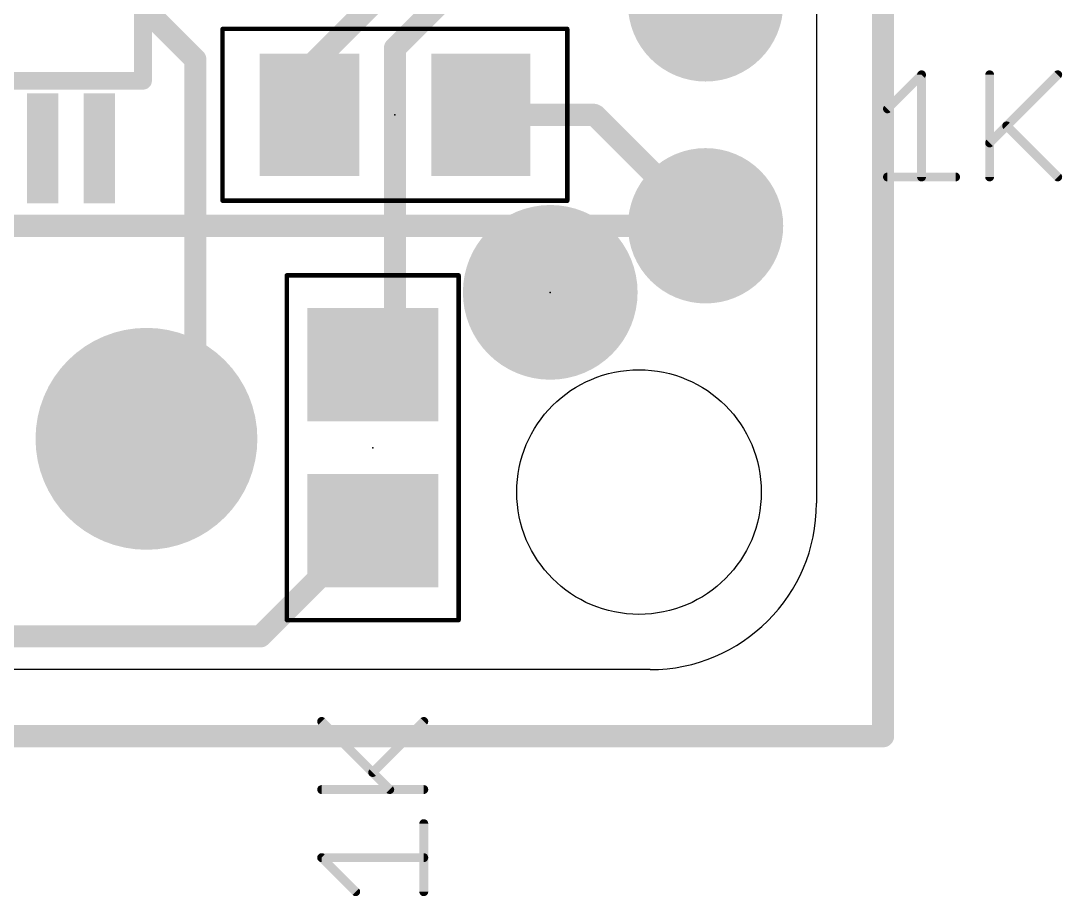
# Model space of a CAD drawing. Extents: x -1.7 to 23.1, y -5.6 to 23.3.
# Drawn here: x 11.21 to 23.13, y -2.59 to 7.43 of the extents above; entities that cross this region are included whole.
import ezdxf

# ---------------------------------------------------------------- set-up
doc = ezdxf.new("R2010")
doc.units = 0
for name, color, linetype in [('1', 12, 'CONTINUOUS'), ('16', 132, 'CONTINUOUS'), ('17', 110, 'CONTINUOUS'), ('20', 53, 'CONTINUOUS'), ('21', 53, 'CONTINUOUS'), ('23', 53, 'CONTINUOUS'), ('27', 253, 'CONTINUOUS'), ('39', 12, 'CONTINUOUS'), ('41', 12, 'CONTINUOUS')]:
    doc.layers.add(name, color=color, linetype=linetype)

# ---------------------------------------------------------------- blocks, each defined once
blk = doc.blocks.new('ROUNDP')
at = {"const_width": 0.5}
blk.add_lwpolyline([(0, -0.25, 1), (0, 0.25, 1), (0, -0.25)], format="xyb", dxfattribs=at)
blk = doc.blocks.new('PIE')
at = {"const_width": 0.5}
blk.add_lwpolyline([(0, -0.25, 1), (0, 0.25, 1), (0, -0.25)], format="xyb", dxfattribs=at)
blk = doc.blocks.new('RECT')
blk.add_solid([(-0.5, -0.5), (0.5, -0.5), (-0.5, 0.5), (0.5, 0.5)])

msp = doc.modelspace()

# ---------------------------------------------------------------- linework, layer by layer
at = {"layer": '1', "const_width": 0.254}
for points in [[(21.082, 18.288), (21.082, -0.762)], [(14.494, 6.874), (16.213, 8.593)], [(13.208, 6.985), (11.938, 8.255)], [(15.494, 7.112), (16.002, 7.62)], [(15.494, 3.794), (15.494, 7.112)], [(13.208, 3.2004), (13.208, 6.985)], [(14.494, 6.35), (14.494, 6.874)], [(17.764, 6.35), (16.494, 6.35)], [(17.7913, 6.3387), (19.05, 5.08)], [(15.494, 3.794), (15.24, 3.54)], [(15.24, 3.54), (15.24, 3.49)], [(12.6492, 2.6416), (13.208, 3.2004)], [(13.954, 0.381), (15.163, 1.59)], [(15.163, 1.59), (15.24, 1.59)], [(13.954, 0.381), (11.015, 0.381)], [(21.082, -0.762), (1.27, -0.762)]]:
    msp.add_lwpolyline(points, dxfattribs=at)
at = {"layer": '1'}
for points, const_width in [([(15.5575, 7.112, 1), (15.4305, 7.112)], 0.127), ([(15.4491, 7.1569, 1), (15.5389, 7.0671)], 0.127), ([(13.2715, 6.985, 1), (13.1445, 6.985)], 0.127), ([(13.1631, 6.9401, 1), (13.2529, 7.0299)], 0.127), ([(14.5575, 6.874, 1), (14.4305, 6.874)], 0.127), ([(14.4491, 6.9189, 1), (14.5389, 6.8291)], 0.127), ([(16.494, 6.4135, 1), (16.494, 6.2865)], 0.127), ([(17.7913, 6.3387, 0.1989), (17.764, 6.35)], 0.254), ([(17.764, 6.4135, 1), (17.764, 6.2865)], 0.127), ([(17.8362, 6.3836, 1), (17.7464, 6.2938)], 0.127), ([(17.7464, 6.2938, 1), (17.8362, 6.3836)], 0.127), ([(17.764, 6.2865, 1), (17.764, 6.4135)], 0.127), ([(14.4305, 6.35, 1), (14.5575, 6.35)], 0.127), ([(19.0051, 5.0351, 1), (19.0949, 5.1249)], 0.127), ([(15.4305, 3.794, 1), (15.5575, 3.794)], 0.127), ([(15.5389, 3.7491, 1), (15.4491, 3.8389)], 0.127), ([(15.3035, 3.54, 1), (15.1765, 3.54)], 0.127), ([(15.1951, 3.5849, 1), (15.2849, 3.4951)], 0.127), ([(15.1765, 3.49, 1), (15.3035, 3.49)], 0.127), ([(13.1445, 3.2004, 1), (13.2715, 3.2004)], 0.127), ([(13.2529, 3.1555, 1), (13.1631, 3.2453)], 0.127), ([(12.6043, 2.6865, 1), (12.6941, 2.5967)], 0.127), ([(15.163, 1.6535, 1), (15.163, 1.5265)], 0.127), ([(15.2079, 1.5451, 1), (15.1181, 1.6349)], 0.127), ([(15.24, 1.5265, 1), (15.24, 1.6535)], 0.127), ([(13.9091, 0.4259, 1), (13.9989, 0.3361)], 0.127), ([(13.954, 0.3175, 1), (13.954, 0.4445)], 0.127), ([(21.0185, -0.762, 1), (21.1455, -0.762)], 0.127), ([(21.082, -0.8255, 1), (21.082, -0.6985)], 0.127)]:
    msp.add_lwpolyline(points, format="xyb", dxfattribs=dict(at, const_width=const_width))
at = {"layer": '16', "const_width": 0.254}
for points in [[(21.082, 18.288), (21.082, -0.762)], [(19.05, 5.08), (1.27, 5.08)], [(21.082, -0.762), (1.27, -0.762)]]:
    msp.add_lwpolyline(points, dxfattribs=at)
at = {"layer": '16', "const_width": 0.127}
for points in [[(19.05, 5.0165, 1), (19.05, 5.1435)], [(21.0185, -0.762, 1), (21.1455, -0.762)], [(21.082, -0.8255, 1), (21.082, -0.6985)]]:
    msp.add_lwpolyline(points, format="xyb", dxfattribs=at)
at = {"layer": '20'}
for p, q in [((20.32, 15.875), (20.32, 1.905)), ((18.415, 0), (1.905, 0))]:
    msp.add_line(p, q, dxfattribs=at)
msp.add_circle((18.288, 2.032), 1.4, dxfattribs=at)
msp.add_arc((18.415, 1.905), 1.905, 270, 0, dxfattribs=at)
at = {"layer": '21', "const_width": 0.2032}
for points in [[(12.61, 11.04), (12.61, 6.74)], [(12.61, 6.74), (7.71, 6.74)]]:
    msp.add_lwpolyline(points, dxfattribs=at)
at = {"layer": '21', "const_width": 0.1016}
for points in [[(12.61, 6.6892, 1), (12.61, 6.7908)], [(12.5592, 6.74, 1), (12.6608, 6.74)]]:
    msp.add_lwpolyline(points, format="xyb", dxfattribs=at)
at = {"layer": '23'}
for p in [(15.494, 6.35), (17.272, 4.318), (15.24, 2.54)]:
    msp.add_point(p, dxfattribs=at)
at = {"layer": '27', "const_width": 0.1016}
for points in [[(21.1328, 6.4184), (21.5226, 6.8082)], [(21.5226, 6.8082), (21.5226, 5.6388)], [(22.3022, 6.8082), (22.3022, 5.6388)], [(22.3022, 6.0286), (23.0818, 6.8082)], [(22.4971, 6.2235), (23.0818, 5.6388)], [(21.1328, 5.6388), (21.9124, 5.6388)], [(15.4344, -1.3726), (14.6548, -0.593)], [(15.2395, -1.1777), (15.8242, -0.593)], [(14.6548, -1.3726), (15.8242, -1.3726)], [(15.8242, -2.542), (15.8242, -1.7624)], [(15.0446, -2.542), (14.6548, -2.1522)], [(14.6548, -2.1522), (15.8242, -2.1522)]]:
    msp.add_lwpolyline(points, dxfattribs=at)
at = {"layer": '27', "const_width": 0.0508}
for points in [[(21.548, 6.8082, 1), (21.4972, 6.8082)], [(21.5406, 6.7902, 1), (21.5046, 6.8262)], [(22.3276, 6.8082, 1), (22.2768, 6.8082)], [(23.0998, 6.7902, 1), (23.0638, 6.8262)], [(21.1148, 6.4364, 1), (21.1508, 6.4004)], [(22.5151, 6.2415, 1), (22.4791, 6.2055)], [(22.2842, 6.0466, 1), (22.3202, 6.0106)], [(21.1328, 5.6642, 1), (21.1328, 5.6134)], [(21.4972, 5.6388, 1), (21.548, 5.6388)], [(21.9124, 5.6134, 1), (21.9124, 5.6642)], [(22.2768, 5.6388, 1), (22.3276, 5.6388)], [(23.0638, 5.6208, 1), (23.0998, 5.6568)], [(14.6728, -0.575, 1), (14.6368, -0.611)], [(15.8422, -0.611, 1), (15.8062, -0.575)], [(15.2215, -1.1597, 1), (15.2575, -1.1957)], [(14.6548, -1.3472, 1), (14.6548, -1.398)], [(15.4164, -1.3906, 1), (15.4524, -1.3546)], [(15.8242, -1.398, 1), (15.8242, -1.3472)], [(15.8496, -1.7624, 1), (15.7988, -1.7624)], [(14.6728, -2.1342, 1), (14.6368, -2.1702)], [(14.6548, -2.1268, 1), (14.6548, -2.1776)], [(15.8242, -2.1776, 1), (15.8242, -2.1268)], [(15.0266, -2.56, 1), (15.0626, -2.524)], [(15.7988, -2.542, 1), (15.8496, -2.542)]]:
    msp.add_lwpolyline(points, format="xyb", dxfattribs=at)
at = {"layer": '39', "const_width": 0.0508}
for points in [[(13.521, 5.367), (13.521, 7.333)], [(13.521, 7.333), (17.467, 7.333)], [(17.467, 7.333), (17.467, 5.367)], [(17.467, 5.367), (13.521, 5.367)], [(14.257, 0.567), (14.257, 4.513)], [(14.257, 4.513), (16.223, 4.513)], [(16.223, 4.513), (16.223, 0.567)], [(16.223, 0.567), (14.257, 0.567)]]:
    msp.add_lwpolyline(points, dxfattribs=at)
at = {"layer": '39'}
for points, const_width in [([(13.5337, 7.333, 1), (13.5083, 7.333)], 0.0254), ([(13.521, 7.3457, 1), (13.521, 7.3203)], 0.0254), ([(17.4797, 7.333, 1), (17.4543, 7.333)], 0.0254), ([(17.467, 7.3203, 1), (17.467, 7.3457)], 0.0254), ([(13.521, 5.3797, 1), (13.521, 5.3543)], 0.0254), ([(13.5083, 5.367, 1), (13.5337, 5.367)], 0.0254), ([(17.4543, 5.367, 1), (17.4797, 5.367)], 0.0254), ([(17.467, 5.3543, 1), (17.467, 5.3797)], 0.0254), ([(17.272, 5.068, 0.4142), (16.522, 4.318)], 0.5), ([(18.022, 4.318, 0.4142), (17.272, 5.068)], 0.5), ([(17.272, 5.193, 1), (17.272, 4.943)], 0.25), ([(17.272, 4.943, 1), (17.272, 5.193)], 0.25), ([(14.2697, 4.513, 1), (14.2443, 4.513)], 0.0254), ([(14.257, 4.5257, 1), (14.257, 4.5003)], 0.0254), ([(16.2357, 4.513, 1), (16.2103, 4.513)], 0.0254), ([(16.223, 4.5003, 1), (16.223, 4.5257)], 0.0254), ([(16.522, 4.318, 0.4142), (17.272, 3.568)], 0.5), ([(16.647, 4.318, 1), (16.397, 4.318)], 0.25), ([(17.272, 3.568, 0.4142), (18.022, 4.318)], 0.5), ([(18.147, 4.318, 1), (17.897, 4.318)], 0.25), ([(16.397, 4.318, 1), (16.647, 4.318)], 0.25), ([(17.897, 4.318, 1), (18.147, 4.318)], 0.25), ([(17.272, 3.693, 1), (17.272, 3.443)], 0.25), ([(17.272, 3.443, 1), (17.272, 3.693)], 0.25), ([(14.257, 0.5797, 1), (14.257, 0.5543)], 0.0254), ([(14.2443, 0.567, 1), (14.2697, 0.567)], 0.0254), ([(16.2103, 0.567, 1), (16.2357, 0.567)], 0.0254), ([(16.223, 0.5543, 1), (16.223, 0.5797)], 0.0254)]:
    msp.add_lwpolyline(points, format="xyb", dxfattribs=dict(at, const_width=const_width))
at = {"layer": '41'}
for points, const_width in [([(17.272, 5.068, 0.4142), (16.522, 4.318)], 0.5), ([(18.022, 4.318, 0.4142), (17.272, 5.068)], 0.5), ([(17.272, 5.193, 1), (17.272, 4.943)], 0.25), ([(17.272, 4.943, 1), (17.272, 5.193)], 0.25), ([(16.522, 4.318, 0.4142), (17.272, 3.568)], 0.5), ([(16.647, 4.318, 1), (16.397, 4.318)], 0.25), ([(17.272, 3.568, 0.4142), (18.022, 4.318)], 0.5), ([(18.147, 4.318, 1), (17.897, 4.318)], 0.25), ([(16.397, 4.318, 1), (16.647, 4.318)], 0.25), ([(17.897, 4.318, 1), (18.147, 4.318)], 0.25), ([(17.272, 3.693, 1), (17.272, 3.443)], 0.25), ([(17.272, 3.443, 1), (17.272, 3.693)], 0.25)]:
    msp.add_lwpolyline(points, format="xyb", dxfattribs=dict(at, const_width=const_width))

# ---------------------------------------------------------------- block references
at = {"layer": '1'}
for p, xscale, yscale, rotation in [((14.494, 6.35), 1.1, 1.4, 180), ((16.494, 6.35), 1.1, 1.4, 180), ((15.24, 3.49), 1.3, 1.5, 90), ((15.24, 1.59), 1.3, 1.5, 90)]:
    msp.add_blockref('RECT', p, dxfattribs=dict(at, xscale=xscale, yscale=yscale, rotation=rotation))
at = {"layer": '1', "xscale": 0.36, "yscale": 1.26}
for p in [(11.46, 5.965), (12.11, 5.965)]:
    msp.add_blockref('RECT', p, dxfattribs=at)
at = {"layer": '1'}
msp.add_blockref('PIE', (17.272, 4.318), dxfattribs=at)
at = {"layer": '17', "xscale": 1.778, "yscale": 1.778}
for p in [(19.05, 7.62), (19.05, 7.62), (19.05, 5.08), (19.05, 5.08)]:
    msp.add_blockref('ROUNDP', p, dxfattribs=at)
at = {"layer": '17', "xscale": 2.54, "yscale": 2.54, "rotation": 90}
msp.add_blockref('ROUNDP', (12.6492, 2.6416), dxfattribs=at)
msp.add_blockref('ROUNDP', (12.6492, 2.6416), dxfattribs=at)
at = {"layer": '21', "xscale": 0.65, "yscale": 1.4, "rotation": 180}
for p in [(14.7626, 6.3485), (16.2358, 6.3485)]:
    msp.add_blockref('RECT', p, dxfattribs=at)

doc.saveas('drawing.dxf')
